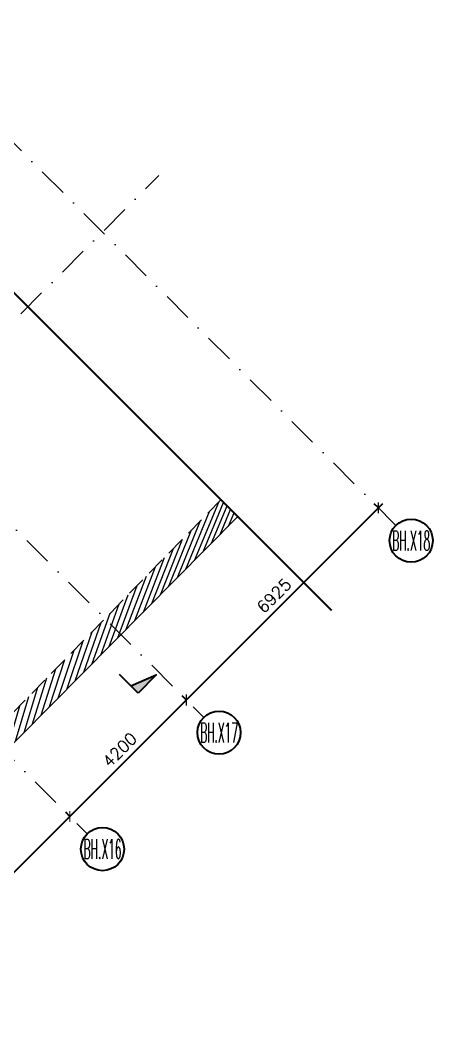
# Model space of a CAD drawing. Extents: x 660761725 to 1323371458, y 2734871439 to 5470067957.
# Drawn here: x 661949867 to 661960381, y 2735057873 to 2735083737 of the extents above; entities that cross this region are included whole.
import ezdxf
from ezdxf.enums import TextEntityAlignment as Align

# ---------------------------------------------------------------- set-up
doc = ezdxf.new("R2010")
doc.units = 0
for name, pattern in [('AXES', [1.95, 1.2, -0.25, 0.25, -0.25]), ('CENTER2', [28.575000000000003, 19.05, -3.175, 3.175, -3.175]), ('Hidden', [714.375, 476.25, -238.125]), ('sbp_axis_short', [10, 5, -2.5, 0, -2.5])]:
    doc.linetypes.add(name, pattern=pattern)
doc.layers.add('A-DETL', color=5, linetype='Continuous', lineweight=9, true_color=0x0000ff)
for name, color, linetype, lineweight in [('A-FLOR-PATT', 7, 'Continuous', 15), ('A-ROOF', 7, 'Continuous', 15), ('S-GRID', 7, 'Continuous', 9), ('S-GRID-IDEN', 7, 'Continuous', 13), ('S-MATCH LNE', 5, 'CENTER2', 40)]:
    doc.layers.add(name, color=color, linetype=linetype, lineweight=lineweight)
for name, color, linetype in [('S-AXIS', 20, 'AXES'), ('S-DIMO', 100, 'Continuous'), ('S-SCEL-INDT', 222, 'Continuous')]:
    doc.layers.add(name, color=color, linetype=linetype)
doc.styles.add('ROMANS', font='romans.shx')
doc.styles.add('ROMANT', font='romant')
doc.dimstyles.new('S-DIMO-100', dxfattribs={"dimscale": 100, "dimtxt": 3, "dimasz": 2, "dimexe": 1.5, "dimexo": 1.5, "dimgap": 1.5, "dimtad": 1, "dimdec": 0, "dimzin": 12, "dimdsep": 46, "dimtxsty": 'ROMANS', "dimblk": 'ARCHTICK', "dimcen": 0.09, "dimdle": 1.5, "dimclrd": 8, "dimclre": 8, "dimclrt": 4, "dimadec": 0, "dimazin": 3, "dimtfac": 1, "dimtdec": 0, "dimtix": 1, "dimtmove": 1, "dimatfit": 3, "dimfxl": 1, "dimtolj": 1, "dimtzin": 0, "dimarcsym": 0})

# ---------------------------------------------------------------- blocks, each defined once
blk = doc.blocks.new('_ARCHTICK')
at = {"color": 0, "linetype": 'ByBlock', "const_width": 0.15}
blk.add_lwpolyline([(-0.5, -0.5), (0.5, 0.5)], dxfattribs=at)
blk = doc.blocks.new('*D121')
at = {"layer": 'S-DIMO', "color": 8, "lineweight": -2, "transparency": 16777216}
for p, q in [((662698866.204118, 2734567715.402343), (662693757.3567626, 2734562606.55671)), ((662698754.0712415, 2734567615.403187), (662698654.0720837, 2734567715.402379)), ((662693857.3567817, 2734562718.688727), (662693757.3567984, 2734562818.688745))]:
    blk.add_line(p, q, dxfattribs=at)
at = {"layer": 'S-DIMO', "color": 8, "lineweight": -2, "transparency": 16777216, "xscale": 200, "yscale": 200, "zscale": 200}
for p, rotation in [((662698760.138083, 2734567609.336344), 44.99999034024764), ((662693863.4227977, 2734562712.622709), 224.9999903402476)]:
    blk.add_blockref('_ARCHTICK', p, dxfattribs=dict(at, rotation=rotation))
at = {"layer": 'S-DIMO', "color": 4, "transparency": 16777216, "insert": (662696099.6484418, 2734565373.111597), "char_height": 300, "width": 199.5440968434552, "attachment_point": 5, "rotation": 44.999990340247656, "style": 'ROMANS'}
blk.add_mtext('\\A1;6925', dxfattribs=at)
blk = doc.blocks.new('*D122')
at = {"layer": 'S-DIMO', "color": 8, "lineweight": -2, "transparency": 16777216}
for p, q in [((662693969.4893334, 2734562818.688209), (662690787.5082815, 2734559636.70823)), ((662693857.3567817, 2734562718.688727), (662693757.3572989, 2734562818.688244)), ((662690887.5083007, 2734559748.840247), (662690787.5083172, 2734559848.840264))]:
    blk.add_line(p, q, dxfattribs=at)
at = {"layer": 'S-DIMO', "color": 8, "lineweight": -2, "transparency": 16777216, "xscale": 200, "yscale": 200, "zscale": 200}
for p, rotation in [((662693863.4232981, 2734562712.622209), 44.99999034024764), ((662690893.5743165, 2734559742.774229), 224.9999903402476)]:
    blk.add_blockref('_ARCHTICK', p, dxfattribs=dict(at, rotation=rotation))
at = {"layer": 'S-DIMO', "color": 4, "transparency": 16777216, "insert": (662692166.3668088, 2734561439.830289), "char_height": 300, "width": 199.5440968434552, "attachment_point": 5, "rotation": 44.999990340247656, "style": 'ROMANS'}
blk.add_mtext('\\A1;4200', dxfattribs=at)
blk = doc.blocks.new('*D123')
at = {"layer": 'S-DIMO', "color": 8, "lineweight": -2, "transparency": 16777216}
for p, q in [((662690999.6410098, 2734559848.83957), (662686880.7433155, 2734555729.943264)), ((662690887.5083007, 2734559748.840247), (662690787.5089755, 2734559848.839605)), ((662686980.7433349, 2734555842.075281), (662686880.7433512, 2734555942.075298))]:
    blk.add_line(p, q, dxfattribs=at)
at = {"layer": 'S-DIMO', "color": 8, "lineweight": -2, "transparency": 16777216, "xscale": 200, "yscale": 200, "zscale": 200}
for p, rotation in [((662690893.5749748, 2734559742.773571), 44.99999034024764), ((662686986.8093505, 2734555836.009264), 224.9999903402476)]:
    blk.add_blockref('_ARCHTICK', p, dxfattribs=dict(at, rotation=rotation))
at = {"layer": 'S-DIMO', "color": 4, "transparency": 16777216, "insert": (662688728.0601642, 2734558001.523488), "char_height": 300, "width": 199.5440968434552, "attachment_point": 5, "rotation": 44.999990340247656, "style": 'ROMANS'}
blk.add_mtext('\\A1;5525', dxfattribs=at)
blk = doc.blocks.new('*U1142')
at = {"layer": 'S-AXIS', "color": 3, "linetype": 'Continuous'}
blk.add_circle((0, 5.5), 5.5, dxfattribs=at)
at = {"layer": 'S-AXIS', "color": 3, "linetype": 'Continuous', "ltscale": 0.5, "style": 'ROMANT', "width": 0.4, "flags": 8}
blk.add_attdef('A', text='', height=5, dxfattribs=at).set_placement((0, 5.5), align=Align.MIDDLE_CENTER)
blk = doc.blocks.new('*U1141')
at = {"layer": 'S-SCEL-INDT'}
blk.add_line((-1.598034076772778e-05, -9.017526509425661), (-4.236298395894313e-05, 0), dxfattribs=at)
blk.add_lwpolyline([(-1.598034251388655e-05, -9.017526509426535), (-2.729673832266011e-05, -5.517526509764139), (8.74998401881464, -9.017498218424205), (-1.598034251388655e-05, -9.017526509426535)], dxfattribs=at)
blk.add_solid([(8.749984018815223, -9.017498218424496), (-1.598034076772778e-05, -9.017526509423043), (4.374978361036412, -7.267512364094754), (-2.729674239717861e-05, -5.517526509763265)], dxfattribs=at)
blk = doc.blocks.new('I am… Limitless.')
at = {"layer": 'S-SCEL-INDT', "xscale": 75.00000000000088, "yscale": 75.00000000000088, "zscale": 75.00000000000088, "rotation": 45.05050549450826}
blk.add_blockref('*U1141', (662404945.193927, 2734563363.562346), dxfattribs=at)
blk = doc.blocks.new('I am… Atomic.')
at = {"layer": 'A-FLOR-PATT', "transparency": 33554600}
h = blk.add_hatch(dxfattribs=at)
h.set_pattern_fill('ANSI31', color=8, scale=50, angle=30, style=0)
h.set_pattern_definition([(74.99999999999999, (0, 0), (-153.3407249233896, 41.08752341002518), [])])
h.paths.add_polyline_path([(662379129.8428366, 2734572854.771638), (662378841.1105785, 2734572643.884321), (662379625.867961, 2734571935.721013), (662379914.8579589, 2734572146.375746)])
h.paths.add_polyline_path([(662407967.0689715, 2734567385.984937), (662407536.2223183, 2734567816.83159), (662398987.1276885, 2734559064.274018), (662393889.4056096, 2734562560.874372), (662393685.5193458, 2734562336.933021), (662399210.0475222, 2734558547.58027)])
at = {"layer": 'A-DETL', "color": 8, "linetype": 'Hidden', "lineweight": 9, "flags": 128}
blk.add_lwpolyline([(662407536.2223183, 2734567816.83159), (662398987.1276886, 2734559064.274018)], dxfattribs=at)
at = {"layer": 'A-ROOF', "color": 8, "lineweight": 13}
blk.add_lwpolyline([(662399210.0475222, 2734558547.58027), (662407967.0689714, 2734567385.984937)], dxfattribs=at)
at = {"layer": 'S-MATCH LNE', "ltscale": 50, "const_width": 50}
blk.add_lwpolyline([(662392634.5624754, 2734582718.491432), (662410357.5035155, 2734564995.550393)], dxfattribs=at)
blk = doc.blocks.new('I am… All Range.')
at = {"layer": 'S-GRID', "color": 8, "linetype": 'sbp_axis_short', "lineweight": 13, "ltscale": 150}
for p, q in [((662699205.5044558, 2734567163.969937), (662676662.055647, 2734589707.418746)), ((662671765.3411871, 2734584810.704287), (662694307.7183684, 2734562268.327105)), ((662668795.4927062, 2734581840.855805), (662691337.8698875, 2734559298.478624)), ((662627061.1529542, 2734509978.252891), (662693164.7237693, 2734576081.823706))]:
    blk.add_line(p, q, dxfattribs=at)
at = {"layer": 'S-GRID-IDEN', "color": 9}
ref = blk.add_blockref('*U1142', (662699594.421044, 2734566225.069067), dxfattribs=dict(at, xscale=100.0000000000075, yscale=100, zscale=100.0000000000028, rotation=359.9999999381469))
ref.add_attrib('A', 'BH.X18', dxfattribs={"layer": 'S-AXIS', "color": 3, "linetype": 'Continuous', "ltscale": 0.5, "height": 499.9999999999999, "rotation": 359.9999999381469, "style": 'ROMANT', "width": 0.4000000000000299}).set_placement((662699594.4210446, 2734566775.069067), align=Align.MIDDLE_CENTER)
ref = blk.add_blockref('*U1142', (662694696.6349566, 2734561329.426235), dxfattribs=dict(at, xscale=100.0000000000075, yscale=100, zscale=100.0000000000028, rotation=359.9999999381469))
ref.add_attrib('A', 'BH.X17', dxfattribs={"layer": 'S-AXIS', "color": 3, "linetype": 'Continuous', "ltscale": 0.5, "height": 499.9999999999999, "rotation": 359.9999999381469, "style": 'ROMANT', "width": 0.4000000000000299}).set_placement((662694696.6349572, 2734561879.426234), align=Align.MIDDLE_CENTER)
ref = blk.add_blockref('*U1142', (662691726.7864757, 2734558359.577754), dxfattribs=dict(at, xscale=100.0000000000075, yscale=100, zscale=100.0000000000028, rotation=359.9999999381469))
ref.add_attrib('A', 'BH.X16', dxfattribs={"layer": 'S-AXIS', "color": 3, "linetype": 'Continuous', "ltscale": 0.5, "height": 499.9999999999999, "rotation": 359.9999999381469, "style": 'ROMANT', "width": 0.4000000000000299}).set_placement((662691726.7864763, 2734558909.577753), align=Align.MIDDLE_CENTER)
at = {"layer": 'S-DIMO', "color": 3}
for base, p1, p2, picture, middle in [((662693863.4227977, 2734562712.622709), (662698860.1372409, 2734567509.337152), (662693963.4227811, 2734562612.622693), '*D121', (662696099.6484418, 2734565373.111597)), ((662690893.5743165, 2734559742.774229), (662693963.4227811, 2734562612.622693), (662690993.5743002, 2734559642.774212), '*D122', (662692166.3668088, 2734561439.830289)), ((662686986.8093505, 2734555836.009264), (662690993.5743002, 2734559642.774212), (662687086.809334, 2734555736.009246), '*D123', (662688728.0601642, 2734558001.523488))]:
    dim = blk.add_linear_dim(base=base, p1=p1, p2=p2, angle=44.99999034024766, dimstyle='S-DIMO-100', dxfattribs=at)
    dim.commit()
    dim.dimension.update_dxf_attribs({"geometry": picture, "text_midpoint": middle})

msp = doc.modelspace()

# ---------------------------------------------------------------- block references
at = {"layer": 'S-AXIS'}
for name, p in [('I am… All Range.', (-739763.2984656096, 503695.4297404289)), ('I am… Atomic.', (-452552.6789346933, 503695.4297404289)), ('I am… Limitless.', (-452552.6789346933, 503695.4297404289))]:
    msp.add_blockref(name, p, dxfattribs=at)

doc.saveas('drawing.dxf')
